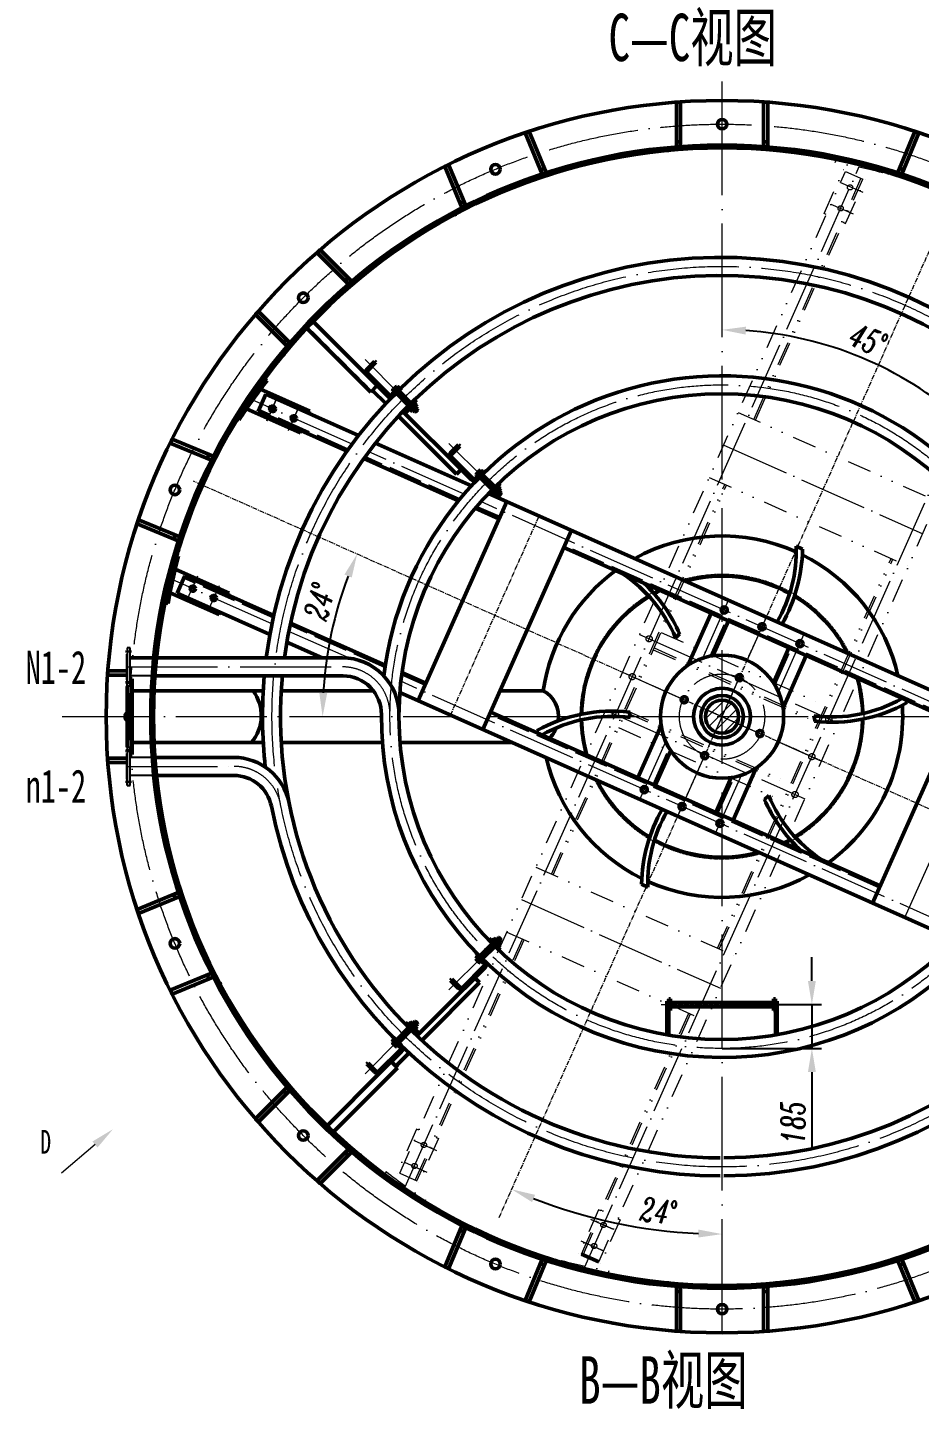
# Model space of a CAD drawing. Header units: millimetres. Extents: x 0 to 16820, y 0 to 23780.
# Drawn here: x 7593 to 11358, y 9961 to 15780 of the extents above; entities that cross this region are included whole.
import ezdxf

# ---------------------------------------------------------------- set-up
doc = ezdxf.new("R2010")
doc.units = ezdxf.units.MM
doc.header["$LTSCALE"] = 4
for name, pattern in [('ACAD_ISO02W100', [15, 12, -3]), ('ACAD_ISO04W100', [30, 24, -3, 0, -3]), ('CENTER', [2, 1.25, -0.25, 0.25, -0.25]), ('DIVIDE2', [15.875, 6.35, -3.175, 0, -3.175, 0, -3.175]), ('HIDDEN2', [4.7625, 3.175, -1.5875])]:
    doc.linetypes.add(name, pattern=pattern)
for name, color, linetype, lineweight in [('3', 4, 'CENTER', 30), ('中心线', 1, 'CENTER', 13), ('双点划线', 6, 'DIVIDE2', 15), ('尺寸线', 2, 'Continuous', 15), ('点划线', 1, 'ACAD_ISO04W100', 15), ('粗实线', 3, 'Continuous', 50), ('细实线', 5, 'Continuous', 15), ('虚线', 4, 'ACAD_ISO02W100', 30), ('虚线2', 8, 'HIDDEN2', 20)]:
    doc.layers.add(name, color=color, linetype=linetype, lineweight=lineweight)
doc.styles.add('DIM', font='italic.shx', dxfattribs={"width": 0.67})
doc.styles.add('汉字', font='SIMFANG.TTF', dxfattribs={"width": 0.67, "height": 100})
doc.dimstyles.new('机械', dxfattribs={"dimscale": 20, "dimtxt": 5, "dimasz": 5, "dimexe": 2, "dimexo": 0, "dimgap": 1.5, "dimtad": 1, "dimdec": 1, "dimdsep": 46, "dimtxsty": 'DIM', "dimcen": 2.5, "dimadec": 0, "dimazin": 0, "dimtfac": 1, "dimtdec": 1, "dimtmove": 0, "dimatfit": 3, "dimfxl": 0, "dimarcsym": 0})

# ---------------------------------------------------------------- blocks, each defined once
blk = doc.blocks.new('*D20')
at = {"layer": 'Defpoints', "color": 0, "ltscale": 4}
for p in [(8294.1, 13865.2), (8854.7, 13106.7), (7738.9, 12872), (9393.8, 12872), (12625.9, 11936.5)]:
    blk.add_point(p, dxfattribs=at)
at = {"layer": '尺寸线', "color": 0, "lineweight": -2, "ltscale": 4}
blk.add_arc((10524.8, 12872), 1686.5, 159.39779, 176.60221, dxfattribs=at)
at = {"layer": '尺寸线', "color": 0, "ltscale": 4}
for points in [[(8930.7, 13471.8), (8961.5, 13459.1), (8984.1, 13558)], [(8857.9, 12971.4), (8824.6, 12972.4), (8838.3, 12872)]]:
    blk.add_solid(points, dxfattribs=at)
at = {"layer": '尺寸线', "color": 0, "ltscale": 4, "insert": (8826.7, 13358.9), "char_height": 100, "attachment_point": 5, "rotation": 74, "style": 'DIM'}
blk.add_mtext('24°', dxfattribs=at)
blk = doc.blocks.new('*D21')
at = {"layer": 'Defpoints', "color": 0, "ltscale": 4}
for p in [(10524.8, 15646.7), (11523.2, 15114.6), (9923, 10773.2), (9584, 10759), (10524.8, 10398.7)]:
    blk.add_point(p, dxfattribs=at)
at = {"layer": '尺寸线', "color": 0, "lineweight": -2, "ltscale": 4}
blk.add_arc((10524.8, 12872), 2183.4, 248.62443, 267.37557, dxfattribs=at)
at = {"layer": '尺寸线', "color": 0, "ltscale": 4}
for points in [[(9722.6, 10823.4), (9735.4, 10854.2), (9636.7, 10877.4)], [(10425.2, 10707.6), (10424.4, 10674.2), (10524.8, 10688.6)]]:
    blk.add_solid(points, dxfattribs=at)
at = {"layer": '尺寸线', "color": 0, "ltscale": 4, "insert": (10258.1, 10785.6), "char_height": 100, "attachment_point": 5, "rotation": 352.71685, "style": 'DIM'}
blk.add_mtext('24°', dxfattribs=at)
blk = doc.blocks.new('*D23')
at = {"layer": 'Defpoints', "color": 0, "ltscale": 4}
for p in [(10524.7, 11657), (10525, 11472), (10903.9, 11472)]:
    blk.add_point(p, dxfattribs=at)
at = {"layer": '尺寸线', "color": 0, "lineweight": -2, "ltscale": 4}
for p, q in [((10903.9, 11757), (10903.9, 11857)), ((10524.7, 11657), (10943.9, 11657)), ((10903.9, 11657), (10903.9, 11472)), ((10525, 11472), (10943.9, 11472)), ((10903.9, 11372), (10903.9, 11049.3))]:
    blk.add_line(p, q, dxfattribs=at)
at = {"layer": '尺寸线', "color": 0, "ltscale": 4}
for points in [[(10887.2, 11757), (10920.6, 11757), (10903.9, 11657)], [(10887.2, 11372), (10920.6, 11372), (10903.9, 11472)]]:
    blk.add_solid(points, dxfattribs=at)
at = {"layer": '尺寸线', "color": 0, "ltscale": 4, "insert": (10823.9, 11160.6), "char_height": 100, "attachment_point": 5, "rotation": 90, "style": 'DIM'}
blk.add_mtext('185', dxfattribs=at)
blk = doc.blocks.new('*D77')
at = {"layer": 'Defpoints', "color": 0, "ltscale": 4}
for p in [(10524.8, 15646.7), (11291.7, 14298.7), (11791.4, 14236.9), (11548.2, 13993.7), (10524.8, 10272)]:
    blk.add_point(p, dxfattribs=at)
at = {"layer": '尺寸线', "color": 0, "lineweight": -2, "ltscale": 4}
blk.add_arc((10524.8, 12970.3), 1533.9, 48.7359, 86.2641, dxfattribs=at)
at = {"layer": '尺寸线', "color": 0, "ltscale": 4}
for points in [[(10624.2, 14484.3), (10625.3, 14517.6), (10524.8, 14504.2)], [(11547.8, 14135.5), (11525, 14111.1), (11609.4, 14054.9)]]:
    blk.add_solid(points, dxfattribs=at)
at = {"layer": '尺寸线', "color": 0, "ltscale": 4, "insert": (11142.4, 14461.3), "char_height": 100, "attachment_point": 5, "rotation": 337.5, "style": 'DIM'}
blk.add_mtext('45°', dxfattribs=at)

msp = doc.modelspace()

# ---------------------------------------------------------------- hatches: boundary and pattern name
at = {"layer": '细实线', "ltscale": 4}
h = msp.add_hatch(dxfattribs=at)
h.set_pattern_fill('ANSI31', color=256, scale=10, style=0)
h.set_pattern_definition([(45, (-1754.76, -2221.487), (-22.45064, 22.45064), [])])
h.paths.add_polyline_path([(10594.77, 12871.99, 1), (10454.77, 12871.99, 1)])

# ---------------------------------------------------------------- linework, layer by layer
at = {"color": 7}
for p, q in [((8012.78, 13161.99), (8012.78, 13135.99)), ((8026.78, 13161.99), (8012.78, 13161.99)), ((8012.78, 13161.99), (8012.78, 13001.99)), ((8026.78, 13161.99), (8012.78, 13161.99)), ((8026.78, 13001.99), (8026.78, 13161.99)), ((8026.78, 13001.99), (8026.78, 13161.99)), ((8012.78, 13135.99), (8010.78, 13135.99)), ((8010.78, 13135.99), (8010.78, 13027.99)), ((8012.78, 13135.99), (8010.78, 13135.99)), ((8010.78, 13135.99), (8010.78, 13027.99)), ((8012.78, 13027.99), (8010.78, 13027.99)), ((8012.78, 13027.99), (8010.78, 13027.99)), ((8012.78, 13001.99), (8012.78, 13027.99)), ((8012.78, 13001.99), (8012.78, 13027.99)), ((8012.78, 13001.99), (8026.78, 13001.99)), ((8012.78, 13001.99), (8026.78, 13001.99)), ((8012.78, 12715.99), (8010.78, 12715.99)), ((8010.78, 12715.99), (8010.78, 12607.99)), ((8012.78, 12715.99), (8010.78, 12715.99)), ((8012.78, 12741.99), (8012.78, 12715.99)), ((8026.78, 12741.99), (8012.78, 12741.99)), ((8012.78, 12741.99), (8012.78, 12581.99)), ((8026.78, 12741.99), (8012.78, 12741.99)), ((8026.78, 12581.99), (8026.78, 12741.99)), ((8026.78, 12581.99), (8026.78, 12741.99)), ((8012.78, 12607.99), (8010.78, 12607.99)), ((8012.78, 12607.99), (8010.78, 12607.99)), ((8012.78, 12581.99), (8012.78, 12607.99)), ((8012.78, 12581.99), (8012.78, 12607.99)), ((8012.78, 12581.99), (8026.78, 12581.99)), ((8012.78, 12581.99), (8026.78, 12581.99))]:
    msp.add_line(p, q, dxfattribs=at)
at = {"ltscale": 4}
for p, q in [((8026.78, 13119.99), (8123.56, 13119.99)), ((8116.92, 13043.99), (8026.78, 13043.99)), ((8116.92, 13043.99), (8026.78, 13043.99)), ((8116.92, 12699.99), (8026.78, 12699.99)), ((8116.92, 12699.99), (8028.29, 12699.99)), ((8463.19, 12699.99), (8128.95, 12699.99)), ((8123.56, 12623.99), (8026.78, 12623.99)), ((8123.56, 12623.99), (8028.29, 12623.99)), ((8463.19, 12623.99), (8135.62, 12623.99))]:
    msp.add_line(p, q, dxfattribs=at)
at = {"layer": '3', "color": 3}
for p, q in [((8031.78, 13146.99), (8005.78, 13146.99)), ((8031.78, 13016.99), (8005.78, 13016.99)), ((8031.78, 12726.99), (8005.78, 12726.99)), ((8031.78, 12596.99), (8005.78, 12596.99))]:
    msp.add_line(p, q, dxfattribs=at)
at = {"layer": '中心线', "ltscale": 4}
for p, q in [((9583.99, 10758.96), (11523.23, 15114.57)), ((12625.93, 11936.49), (8294.06, 13865.16)), ((9378.45, 12878.83), (9752.65, 13719.29))]:
    msp.add_line(p, q, dxfattribs=at)
at = {"layer": '中心线'}
for p, q in [((9140.51, 14256.25), (9234.44, 14162.31)), ((9494.06, 13902.7), (9588, 13808.76)), ((9494.06, 11841.27), (9588, 11935.21)), ((10267.46, 11656.99), (10781.94, 11656.99)), ((9140.51, 11487.72), (9234.44, 11581.66))]:
    msp.add_line(p, q, dxfattribs=at)
for start, end in [(26.055495, 105.944505), (116.70352, 195.29648), (296.70352, 15.29648), (206.055495, 285.944505)]:
    msp.add_arc((10524.77, 12871.99), 600, start, end, dxfattribs=at)
at = {"layer": '双点划线', "ltscale": 4}
for p, q in [((10955.36, 14994.63), (11047.66, 15201.94)), ((11002.11, 15210.29), (11006.31, 15219.71)), ((9163.76, 10946.05), (11045.32, 15172.12)), ((10658.4, 14126.05), (11111.1, 15142.83)), ((10665.71, 14122.8), (11118.41, 15139.58)), ((11045.32, 15172.12), (11118.41, 15139.58)), ((11046.2, 14952.81), (11147.53, 15180.41)), ((11201.7, 15166.84), (11205.82, 15176.1)), ((10964.49, 14990.57), (10955.36, 14994.63)), ((11037.06, 14956.88), (11046.2, 14952.81)), ((10004.22, 10571.86), (11885.78, 14797.92)), ((10592.62, 14155.34), (11433.09, 13781.14)), ((9804.25, 12207.61), (10536.38, 13851.99)), ((9811.56, 12204.35), (10543.69, 13848.74)), ((10470.6, 13881.28), (11311.07, 13507.08)), ((10505.86, 11895.23), (11237.98, 13539.62)), ((10513.16, 11891.98), (11245.29, 13536.36)), ((10267.11, 13227.53), (10961.4, 12918.41)), ((10234.57, 13154.44), (10928.86, 12845.32)), ((10237.82, 13161.75), (10932.12, 12852.63)), ((10117.43, 12891.34), (10811.72, 12582.22)), ((10120.68, 12898.65), (10814.98, 12589.53)), ((10088.14, 12825.57), (10782.44, 12516.45)), ((9738.48, 12236.89), (10578.94, 11862.7)), ((9229.53, 10916.77), (9682.23, 11933.54)), ((9236.84, 10913.51), (9689.54, 11930.29)), ((9616.46, 11962.83), (10456.92, 11588.63)), ((9931.14, 10604.4), (10383.84, 11621.17)), ((9938.45, 10601.14), (10391.14, 11617.92)), ((9235.45, 11131.67), (9143.15, 10924.36)), ((9244.59, 11127.6), (9235.45, 11131.67)), ((9327.32, 11092.15), (9225.99, 10864.55)), ((9318.19, 11096.22), (9327.32, 11092.15)), ((9106.48, 10952.62), (9102.28, 10943.2)), ((9163.76, 10946.05), (9236.84, 10913.51)), ((9272.31, 10833.37), (9268.19, 10824.12)), ((10003.35, 10791.16), (9902.01, 10563.56)), ((10012.48, 10787.1), (10003.35, 10791.16)), ((10094.19, 10749.34), (10001.89, 10542.03)), ((10085.05, 10753.41), (10094.19, 10749.34)), ((10004.22, 10571.86), (9931.14, 10604.4)), ((9847.85, 10577.13), (9843.73, 10567.87)), ((10047.43, 10533.68), (10043.24, 10524.26))]:
    msp.add_line(p, q, dxfattribs=at)
for centre, radius in [((11064.9, 15105.45), 11), ((11025.42, 15016.78), 11), ((10216.83, 13200.65), 13), ((10145.65, 13040.78), 13), ((10595.95, 13031.86), 13), ((10074.47, 12880.91), 13), ((10975.07, 12863.06), 13), ((10453.59, 12712.12), 13), ((10903.89, 12703.19), 13), ((10832.71, 12543.32), 13), ((9265.88, 11064.78), 11), ((9226.4, 10976.11), 11), ((10024.12, 10727.19), 11), ((9984.64, 10638.52), 11)]:
    msp.add_circle(centre, radius, dxfattribs=at)
for centre, radius, start, end in [((10594.01, 12855.39), 2390, 75.270045, 80.168234), ((10594.01, 12855.39), 2400, 75.231082, 80.107975), ((10583.43, 12831.64), 2400, 231.892025, 236.768918), ((10583.43, 12831.64), 2390, 231.831766, 236.729955), ((10455.54, 12888.58), 2400, 255.231082, 260.107975), ((10455.54, 12888.58), 2390, 255.270045, 260.168234)]:
    msp.add_arc(centre, radius, start, end, dxfattribs=at)
at = {"layer": '尺寸线', "ltscale": 4}
msp.add_line((7877.65, 11066.52), (7736.6, 10946.03), dxfattribs=at)
msp.add_solid([(7866.82, 11079.19), (7953.68, 11131.47), (7888.47, 11053.85)], dxfattribs=at)
at = {"layer": '点划线', "ltscale": 5}
msp.add_line((10524.77, 10271.99), (10524.77, 15646.75), dxfattribs=at)
at = {"layer": '点划线', "ltscale": 3}
for p, q in [((9187.13, 10887.91), (11104.17, 15193.65)), ((11024.99, 15126.44), (11119.03, 15084.57)), ((10984.31, 15035.08), (11078.36, 14993.21)), ((9945.37, 10550.32), (11862.41, 14856.06)), ((8962.68, 14021.75), (8521.88, 14218.01)), ((8644.19, 14212.81), (8602.31, 14118.77)), ((8602.95, 14120.19), (8644.19, 14212.81)), ((8735.54, 14172.14), (8693.67, 14078.09)), ((8694.3, 14079.52), (8735.54, 14172.14)), ((9435.78, 13811.11), (9033.84, 13990.07)), ((10531.61, 14018.31), (11372.08, 13644.11)), ((11876.75, 12724.32), (9507.06, 13779.38)), ((8624.77, 13263.65), (8184.29, 13459.76)), ((8269.99, 13372.35), (8311.86, 13466.39)), ((8361.34, 13331.67), (8403.21, 13425.72)), ((10443.11, 13118.83), (10552, 13363.4)), ((10337.67, 12451.75), (10711.87, 13292.22)), ((8951.28, 13118.28), (8695.91, 13231.97)), ((10175.72, 13218.95), (11016.18, 12844.76)), ((10762.85, 12976.47), (10871.74, 13221.04)), ((9098.19, 13052.87), (9079.36, 13061.25)), ((10104.54, 13059.08), (10945, 12684.89)), ((11539.63, 11965.87), (9168.99, 13021.34)), ((10033.36, 12899.21), (10873.82, 12525.02)), ((11296.9, 12024.68), (11671.09, 12865.14)), ((10177.8, 12522.93), (10286.69, 12767.5)), ((10497.54, 12380.58), (10606.43, 12625.14)), ((9677.47, 12099.86), (10517.93, 11725.66)), ((9224.77, 11083.09), (9318.81, 11041.21)), ((9184.1, 10991.73), (9278.14, 10949.86)), ((10065.23, 10708.89), (9971.19, 10750.76)), ((9972.62, 10750.12), (10065.23, 10708.89)), ((10024.56, 10617.53), (9930.51, 10659.4)), ((9931.94, 10658.77), (10024.56, 10617.53))]:
    msp.add_line(p, q, dxfattribs=at)
at = {"layer": '点划线', "ltscale": 4}
for p, q in [((9162.2, 14234.55), (9017.86, 14378.89)), ((9211.94, 14184.81), (9236.19, 14160.56)), ((9515.76, 13881), (9371.42, 14025.34)), ((9565.5, 13831.26), (9589.75, 13807.01)), ((8031.78, 13146.99), (8005.78, 13146.99)), ((8010.78, 13081.99), (8424.8, 13081.99)), ((8010.78, 13081.99), (8922.81, 13081.99)), ((8031.78, 13016.99), (8005.78, 13016.99)), ((8039.77, 13011.99), (8007.77, 13011.99)), ((7738.86, 12871.99), (9393.82, 12871.99)), ((7738.86, 12871.99), (9393.82, 12871.99)), ((9539.6, 12871.99), (9887.68, 12871.99)), ((9539.6, 12871.99), (9887.68, 12871.99)), ((10024, 12871.99), (11025.54, 12871.99)), ((10024, 12871.99), (11025.54, 12871.99)), ((11161.87, 12871.99), (13304.95, 12871.99)), ((11161.87, 12871.99), (13304.95, 12871.99)), ((8031.78, 12726.99), (8005.78, 12726.99)), ((8039.77, 12731.99), (8007.77, 12731.99)), ((8010.78, 12661.99), (8465.18, 12661.99)), ((8031.78, 12596.99), (8005.78, 12596.99)), ((9565.5, 11912.71), (9589.75, 11936.96)), ((9515.76, 11862.97), (9371.42, 11718.63)), ((9211.94, 11559.16), (9236.19, 11583.41)), ((9162.2, 11509.42), (9017.86, 11365.08))]:
    msp.add_line(p, q, dxfattribs=at)
at = {"layer": '点划线', "ltscale": 6}
for p, q in [((8039.77, 13011.99), (8007.77, 13011.99)), ((8034.77, 12871.99), (8012.77, 12871.99)), ((8034.77, 12871.99), (8012.77, 12871.99)), ((8039.77, 12731.99), (8007.77, 12731.99))]:
    msp.add_line(p, q, dxfattribs=at)
at = {"layer": '点划线', "ltscale": 4}
for centre, radius in [((10524.77, 12871.99), 2500), ((10524.77, 12871.99), 1900), ((10524.77, 12871.99), 1900), ((10522.78, 12871.99), 1400), ((10522.78, 12871.99), 1400)]:
    msp.add_circle(centre, radius, dxfattribs=at)
at = {"layer": '点划线', "ltscale": 3}
msp.add_circle((10524.77, 12871.99), 180, dxfattribs=at)
at = {"layer": '点划线', "ltscale": 4}
for centre, start in [((8922.81, 12881.99), 359.641899), ((8465.18, 12461.99), 11.258633)]:
    msp.add_arc(centre, 200, start, 90, dxfattribs=at)
at = {"layer": '粗实线', "ltscale": 4}
for p, q in [((10331.77, 15464.81), (10349.77, 15464.81)), ((10331.77, 15277.63), (10331.77, 15464.81)), ((10349.77, 15277.63), (10349.77, 15466.09)), ((10699.77, 15277.63), (10699.77, 15466.09)), ((10717.77, 15464.81), (10699.77, 15464.81)), ((10717.77, 15277.63), (10717.77, 15464.81)), ((9765.85, 15161.48), (9693.73, 15335.59)), ((9710.85, 15341.3), (9694.22, 15334.41)), ((9782.48, 15168.37), (9710.85, 15341.3)), ((11267.06, 15168.37), (11338.69, 15341.3)), ((11283.69, 15161.48), (11355.81, 15335.59)), ((11338.69, 15341.3), (11355.32, 15334.41)), ((10349.77, 15297.63), (10331.77, 15297.63)), ((10349.77, 15277.63), (10331.77, 15277.63)), ((10699.77, 15297.63), (10717.77, 15297.63)), ((10699.77, 15277.63), (10717.77, 15277.63)), ((9354.23, 15193.59), (9370.86, 15200.48)), ((9425.86, 15020.65), (9354.23, 15193.59)), ((9442.49, 15027.54), (9370.37, 15201.66)), ((9758.2, 15179.96), (9774.83, 15186.85)), ((11291.35, 15179.96), (11274.72, 15186.85)), ((9765.85, 15161.48), (9782.48, 15168.37)), ((11283.69, 15161.48), (11267.06, 15168.37)), ((9434.84, 15046.02), (9418.21, 15039.13)), ((9442.49, 15027.54), (9425.86, 15020.65)), ((8827.84, 14841.86), (8815.11, 14829.13)), ((8960.2, 14709.5), (8827.84, 14841.86)), ((8947.47, 14696.78), (8814.21, 14830.04)), ((8933.33, 14710.92), (8946.05, 14723.65)), ((8947.47, 14696.78), (8960.2, 14709.5)), ((8554.89, 14568.92), (8567.62, 14581.65)), ((8687.25, 14436.56), (8554.89, 14568.92)), ((8699.98, 14449.29), (8566.72, 14582.55)), ((9042.43, 14241.9), (8772.43, 14511.9)), ((9024.65, 14313.42), (8798.62, 14539.44)), ((8685.84, 14463.43), (8673.11, 14450.7)), ((8699.98, 14449.29), (8687.25, 14436.56)), ((9057.88, 14372.11), (9024.65, 14338.88)), ((9063.54, 14366.46), (9057.88, 14372.11)), ((9024.65, 14313.42), (9112.33, 14225.74)), ((9030.3, 14333.22), (9063.54, 14366.46)), ((9117.98, 14231.4), (9030.3, 14319.08)), ((8605.07, 14290.43), (8595.65, 14294.62)), ((9042.43, 14241.9), (9069.3, 14268.77)), ((9165.36, 14264.63), (9132.13, 14231.4)), ((9137.78, 14225.74), (9171.02, 14258.97)), ((9171.02, 14258.97), (9165.36, 14264.63)), ((8784.12, 14161.45), (8576.82, 14253.75)), ((9049.5, 14248.97), (9106.09, 14192.38)), ((9112.33, 14225.74), (9125.34, 14212.73)), ((9179.09, 14158.98), (9226.18, 14206.07)), ((9234.51, 14197.74), (9187.42, 14150.65)), ((9226.02, 14206.23), (9234.51, 14197.74)), ((8744.6, 14069.58), (8517, 14170.92)), ((8780.06, 14152.32), (8784.12, 14161.45)), ((9187.42, 14150.65), (9179.09, 14158.98)), ((9179.09, 14158.98), (9422.04, 13916.03)), ((9207.29, 14170.52), (9216.76, 14179.99)), ((9208.71, 14169.11), (9207.29, 14170.52)), ((9208.71, 14169.11), (9218.18, 14178.58)), ((9215.35, 14178.58), (9218.18, 14178.58)), ((9226.23, 14189.46), (9216.76, 14179.99)), ((9216.76, 14179.99), (9219.59, 14179.99)), ((9227.65, 14188.05), (9218.18, 14178.58)), ((9227.65, 14188.05), (9226.23, 14189.46)), ((8485.83, 14124.59), (8476.57, 14128.71)), ((9403.06, 13895.41), (9159.86, 14138.61)), ((8369.22, 13954.26), (8195.1, 14026.39)), ((8203.17, 14042.53), (8196.28, 14025.9)), ((8376.11, 13970.89), (8203.17, 14042.53)), ((8350.74, 13961.92), (8357.63, 13978.55)), ((8369.22, 13954.26), (8376.11, 13970.89)), ((9411.43, 14018.56), (9378.2, 13985.32)), ((9383.86, 13979.67), (9417.09, 14012.9)), ((9471.54, 13877.84), (9383.86, 13965.52)), ((9417.09, 14012.9), (9411.43, 14018.56)), ((9378.2, 13959.87), (9465.88, 13872.19)), ((9403.06, 13895.41), (9422.85, 13915.21)), ((9518.91, 13911.08), (9485.68, 13877.84)), ((9524.57, 13905.42), (9518.91, 13911.08)), ((9491.34, 13872.19), (9524.57, 13905.42)), ((9544.02, 13816.8), (9579.74, 13852.51)), ((9579.58, 13852.67), (9588.06, 13844.19)), ((9552.35, 13808.47), (9544.02, 13816.8)), ((9588.06, 13844.19), (9552.35, 13808.47)), ((9560.85, 13816.97), (9570.32, 13826.44)), ((9562.26, 13815.56), (9560.85, 13816.97)), ((9562.26, 13815.56), (9571.73, 13825.03)), ((9568.9, 13825.03), (9571.73, 13825.03)), ((9579.79, 13835.91), (9570.32, 13826.44)), ((9570.32, 13826.44), (9573.15, 13826.44)), ((9581.2, 13834.49), (9571.73, 13825.03)), ((9581.2, 13834.49), (9579.79, 13835.91)), ((8055.45, 13685.91), (8062.34, 13702.54)), ((8228.39, 13614.28), (8055.45, 13685.91)), ((8235.28, 13630.91), (8061.16, 13703.03)), ((8216.8, 13638.56), (8209.91, 13621.93)), ((8235.28, 13630.91), (8228.39, 13614.28)), ((10837.93, 13591.53), (10864.35, 13578.34)), ((10837.93, 13591.53), (10864.35, 13578.34)), ((8229.58, 13549.06), (8220.33, 13553.18)), ((8443.62, 13393.56), (8216.02, 13494.89)), ((8401.79, 13302.72), (8194.48, 13395.02)), ((8186.14, 13349.48), (8176.72, 13353.67)), ((8405.86, 13311.85), (8401.79, 13302.72)), ((10327.97, 13204.83), (10345.57, 13221.83)), ((10327.97, 13204.83), (10345.57, 13221.83)), ((8026.78, 13119.99), (8123.56, 13119.99)), ((8922.81, 13119.99), (8135.62, 13119.99)), ((8010.78, 13046.99), (7930.67, 13046.99)), ((8010.78, 13064.99), (7931.94, 13064.99)), ((7931.94, 13064.99), (7931.94, 13046.99)), ((8924.8, 13043.99), (8128.95, 13043.99)), ((11305.73, 12940.24), (11306.28, 12931.08)), ((11305.73, 12940.24), (11306.28, 12931.08)), ((10138.12, 12867.97), (10132.2, 12891.72)), ((10138.12, 12867.97), (10132.2, 12891.72)), ((10911.43, 12876), (10917.34, 12852.26)), ((10911.43, 12876), (10917.34, 12852.26)), ((9743.82, 12803.73), (9743.26, 12812.9)), ((9743.82, 12803.73), (9743.26, 12812.9)), ((8010.78, 12696.99), (7930.67, 12696.99)), ((7931.94, 12678.99), (7931.94, 12696.99)), ((8463.19, 12699.99), (8128.95, 12699.99)), ((8010.78, 12678.99), (7931.94, 12678.99)), ((8463.19, 12623.99), (8135.62, 12623.99)), ((10721.58, 12539.14), (10703.97, 12522.15)), ((10721.58, 12539.14), (10703.97, 12522.15)), ((10185.19, 12165.63), (10211.61, 12152.44)), ((8228.39, 12129.69), (8055.45, 12058.06)), ((8235.28, 12113.06), (8061.16, 12040.94)), ((8216.8, 12105.41), (8209.91, 12122.04)), ((8235.28, 12113.06), (8228.39, 12129.69)), ((8055.45, 12058.06), (8062.34, 12041.43)), ((9544.09, 11926.79), (9552.57, 11935.28)), ((9552.57, 11935.28), (9588.29, 11899.56)), ((9562.26, 11928.42), (9560.85, 11927)), ((9562.26, 11928.42), (9571.73, 11918.95)), ((9491.34, 11871.78), (9485.68, 11866.13)), ((9524.57, 11838.55), (9491.34, 11871.78)), ((9579.96, 11891.23), (9544.24, 11926.95)), ((9560.85, 11927), (9570.32, 11917.53)), ((9570.32, 11917.53), (9570.32, 11920.36)), ((9579.79, 11908.06), (9570.32, 11917.53)), ((9581.2, 11909.48), (9571.73, 11918.95)), ((9571.73, 11916.12), (9571.73, 11918.95)), ((9581.2, 11909.48), (9579.79, 11908.06)), ((9588.29, 11899.56), (9579.96, 11891.23)), ((9518.91, 11818.75), (9431.23, 11731.07)), ((9436.89, 11725.41), (9524.57, 11813.1)), ((9485.68, 11866.13), (9518.91, 11832.89)), ((8369.22, 11789.71), (8195.1, 11717.59)), ((8376.11, 11773.08), (8203.17, 11701.45)), ((8350.74, 11782.05), (8357.63, 11765.42)), ((8369.22, 11789.71), (8376.11, 11773.08)), ((9237.78, 11526.3), (9480.73, 11769.25)), ((9383.86, 11764.3), (9378.2, 11758.65)), ((9378.2, 11758.65), (9411.43, 11725.41)), ((9417.09, 11731.07), (9383.86, 11764.3)), ((9501.34, 11750.27), (9481.54, 11770.07)), ((8203.17, 11701.45), (8196.28, 11718.07)), ((9501.34, 11750.27), (9258.15, 11507.07)), ((10291.63, 11671.99), (10291.63, 11529.74)), ((10299.63, 11671.99), (10299.63, 11528.39)), ((10749.63, 11671.99), (10749.63, 11529.01)), ((10757.63, 11671.99), (10757.63, 11530.39)), ((9190.53, 11573.24), (9199.02, 11581.72)), ((9199.02, 11581.72), (9246.11, 11534.63)), ((9237.78, 11526.3), (9190.69, 11573.4)), ((9208.71, 11574.86), (9207.29, 11573.45)), ((9207.29, 11573.45), (9216.76, 11563.98)), ((9208.71, 11574.86), (9218.18, 11565.39)), ((9216.76, 11563.98), (9216.76, 11566.81)), ((9226.23, 11554.51), (9216.76, 11563.98)), ((9218.18, 11562.56), (9218.18, 11565.39)), ((9227.65, 11555.92), (9218.18, 11565.39)), ((9227.65, 11555.92), (9226.23, 11554.51)), ((9246.11, 11534.63), (9237.78, 11526.3)), ((9165.36, 11465.2), (9077.68, 11377.52)), ((9137.78, 11518.23), (9132.13, 11512.57)), ((9132.13, 11512.57), (9165.36, 11479.34)), ((9171.02, 11485), (9137.78, 11518.23)), ((9171.02, 11459.54), (9184.03, 11472.55)), ((9030.3, 11410.75), (9024.65, 11405.09)), ((9024.65, 11405.09), (9057.88, 11371.86)), ((9063.54, 11377.52), (9030.3, 11410.75)), ((9083.34, 11371.86), (9171.02, 11459.54)), ((9154.86, 11389.64), (9127.99, 11416.51)), ((9147.79, 11396.72), (9204.37, 11453.3)), ((9083.34, 11371.86), (8857.31, 11145.84)), ((9154.86, 11389.64), (8884.86, 11119.65)), ((8687.25, 11307.41), (8554.89, 11175.05)), ((8699.98, 11294.68), (8566.72, 11161.42)), ((8685.84, 11280.54), (8673.11, 11293.27)), ((8699.98, 11294.68), (8687.25, 11307.41)), ((8554.89, 11175.05), (8567.62, 11162.32)), ((8947.47, 11047.2), (8814.21, 10913.93)), ((8960.2, 11034.47), (8827.84, 10902.11)), ((8933.33, 11033.05), (8946.05, 11020.33)), ((8947.47, 11047.2), (8960.2, 11034.47)), ((8827.84, 10902.11), (8815.11, 10914.84)), ((9425.86, 10723.32), (9354.23, 10550.38)), ((9442.49, 10716.43), (9370.37, 10542.32)), ((9442.49, 10716.43), (9425.86, 10723.32)), ((9434.84, 10697.95), (9418.21, 10704.84)), ((9354.23, 10550.38), (9370.86, 10543.5)), ((9765.85, 10582.49), (9693.73, 10408.38)), ((9782.48, 10575.6), (9710.85, 10402.67)), ((9758.2, 10564.01), (9774.83, 10557.13)), ((9765.85, 10582.49), (9782.48, 10575.6)), ((11283.69, 10582.49), (11267.06, 10575.6)), ((11267.06, 10575.6), (11338.69, 10402.67)), ((11291.35, 10564.01), (11274.72, 10557.13)), ((11283.69, 10582.49), (11355.81, 10408.38)), ((10349.77, 10466.34), (10331.77, 10466.34)), ((10331.77, 10466.34), (10331.77, 10279.16)), ((10349.77, 10446.34), (10331.77, 10446.34)), ((10349.77, 10466.34), (10349.77, 10277.88)), ((10699.77, 10466.34), (10699.77, 10277.88)), ((10699.77, 10466.34), (10717.77, 10466.34)), ((10699.77, 10446.34), (10717.77, 10446.34)), ((10717.77, 10466.34), (10717.77, 10279.16)), ((9710.85, 10402.67), (9694.22, 10409.56)), ((11338.69, 10402.67), (11355.32, 10409.56)), ((10331.77, 10279.16), (10349.77, 10279.16)), ((10717.77, 10279.16), (10699.77, 10279.16))]:
    msp.add_line(p, q, dxfattribs=at)
at = {"layer": '粗实线'}
for p, q in [((10291.92, 15260.65), (10299.92, 15260.65)), ((11223.74, 15167.93), (11231.13, 15164.87)), ((9395.54, 14989.71), (9402.93, 14992.77)), ((8671.08, 14396.37), (8676.74, 14402.03)), ((9133.16, 14248.9), (9147.85, 14263.6)), ((9146.2, 14260.36), (9153.64, 14252.91)), ((9136.4, 14250.56), (9143.84, 14243.12)), ((9202.78, 14182.67), (9148.74, 14236.7)), ((9160.06, 14248.01), (9214.09, 14193.98)), ((9210.83, 14171.23), (9225.53, 14185.93)), ((9222.42, 14185.65), (9211.11, 14174.34)), ((9222.74, 14164.22), (9213.96, 14173)), ((9235.66, 14175.79), (9220.97, 14161.09)), ((9227.79, 14157.65), (9222.66, 14162.79)), ((9232.54, 14174.02), (9223.76, 14182.8)), ((9227.79, 14157.65), (9239.11, 14168.96)), ((9227.79, 14157.65), (9230.06, 14157.65)), ((9239.11, 14166.7), (9230.06, 14157.65)), ((9233.97, 14174.1), (9239.11, 14168.96)), ((9239.11, 14168.96), (9239.11, 14166.7)), ((9486.71, 13895.35), (9501.41, 13910.04)), ((9499.75, 13906.8), (9507.2, 13899.36)), ((9489.95, 13897.01), (9497.4, 13889.56)), ((9556.33, 13829.11), (9502.3, 13883.15)), ((9513.61, 13894.46), (9567.65, 13840.42)), ((9564.38, 13817.68), (9579.08, 13832.37)), ((9575.97, 13832.1), (9564.66, 13820.78)), ((9576.29, 13810.67), (9567.51, 13819.45)), ((9589.22, 13822.24), (9574.52, 13807.54)), ((9581.35, 13804.09), (9576.21, 13809.23)), ((9586.09, 13820.47), (9577.31, 13829.25)), ((9581.35, 13804.09), (9592.66, 13815.41)), ((9581.35, 13804.09), (9583.61, 13804.09)), ((9592.66, 13813.15), (9583.61, 13804.09)), ((9587.53, 13820.55), (9592.66, 13815.41)), ((9592.66, 13815.41), (9592.66, 13813.15)), ((8228.83, 13570.96), (8231.89, 13578.35)), ((8034.77, 12711.99), (8034.77, 13031.99)), ((8034.77, 12981.49), (8115.26, 12981.49)), ((8127.27, 12981.49), (8587.87, 12981.49)), ((8664, 12981.49), (9052.65, 12981.49)), ((9588.35, 12981.49), (9770.18, 12981.49)), ((8034.77, 12762.49), (8115.26, 12762.49)), ((8127.27, 12762.49), (8587.87, 12762.49)), ((8664, 12762.49), (9090.95, 12762.49)), ((9165.19, 12762.49), (9639.76, 12762.49)), ((8136.11, 12639.13), (8136.11, 12647.13)), ((9576.29, 11933.3), (9567.51, 11924.52)), ((9574.52, 11936.43), (9589.22, 11921.73)), ((9576.21, 11934.74), (9581.35, 11939.88)), ((9592.66, 11928.56), (9581.35, 11939.88)), ((9581.35, 11939.88), (9583.61, 11939.88)), ((9583.61, 11939.88), (9592.66, 11930.83)), ((9592.66, 11928.56), (9587.53, 11923.43)), ((9592.66, 11928.56), (9592.66, 11930.83)), ((9502.3, 11860.82), (9556.33, 11914.86)), ((9567.65, 11903.55), (9513.61, 11849.51)), ((9579.08, 11911.6), (9564.38, 11926.29)), ((9564.66, 11923.19), (9575.97, 11911.88)), ((9586.09, 11923.51), (9577.31, 11914.73)), ((9501.41, 11833.93), (9486.71, 11848.62)), ((9489.95, 11846.97), (9497.4, 11854.41)), ((9499.75, 11837.17), (9507.2, 11844.61)), ((8407.04, 11742.75), (8403.98, 11750.14)), ((10299.63, 11671.99), (10291.63, 11671.99)), ((10299.63, 11681.99), (10307.63, 11681.99)), ((10299.63, 11631.99), (10299.63, 11681.99)), ((10307.63, 11681.99), (10307.63, 11631.99)), ((10307.63, 11665.99), (10741.63, 11665.99)), ((10307.63, 11647.99), (10741.63, 11647.99)), ((10749.63, 11681.99), (10741.63, 11681.99)), ((10741.63, 11681.99), (10741.63, 11631.99)), ((10749.63, 11631.99), (10749.63, 11681.99)), ((10749.63, 11671.99), (10757.63, 11671.99)), ((9222.74, 11579.75), (9213.96, 11570.97)), ((9220.97, 11582.88), (9235.66, 11568.18)), ((9222.66, 11581.19), (9227.79, 11586.32)), ((9227.79, 11586.32), (9230.06, 11586.32)), ((9239.11, 11575.01), (9227.79, 11586.32)), ((9230.06, 11586.32), (9239.11, 11577.27)), ((10307.63, 11631.99), (10299.63, 11631.99)), ((10741.63, 11631.99), (10749.63, 11631.99)), ((9148.74, 11507.27), (9202.78, 11561.31)), ((9214.09, 11549.99), (9160.06, 11495.96)), ((9225.53, 11558.04), (9210.83, 11572.74)), ((9211.11, 11569.63), (9222.42, 11558.32)), ((9232.54, 11569.95), (9223.76, 11561.17)), ((9239.11, 11575.01), (9233.97, 11569.87)), ((9239.11, 11575.01), (9239.11, 11577.27)), ((9147.85, 11480.37), (9133.16, 11495.07)), ((9136.4, 11493.41), (9143.84, 11500.86)), ((9146.2, 11483.61), (9153.64, 11491.06)), ((9000.39, 11018.29), (8994.73, 11023.95)), ((9825.8, 10576.04), (9818.41, 10579.1)), ((10291.63, 10483.32), (10299.63, 10483.32)), ((10757.63, 10483.32), (10749.63, 10483.32))]:
    msp.add_line(p, q, dxfattribs=at)
at = {"layer": '粗实线', "ltscale": 3}
for p, q in [((8565.97, 14160.06), (8598.51, 14233.15)), ((8598.51, 14233.15), (8565.97, 14160.06)), ((8990.53, 14058.61), (8598.51, 14233.15)), ((8941.73, 13992.76), (8565.97, 14160.06)), ((8748.67, 14078.72), (8744.6, 14069.58)), ((9467.22, 13846.37), (9062.1, 14026.74)), ((9412.35, 13783.23), (9012.6, 13961.21)), ((11881.08, 12771.65), (9539.33, 13814.26)), ((9241.42, 12939.84), (9615.62, 13780.3)), ((9583.08, 13707.22), (9483.04, 13751.76)), ((9515.48, 12817.82), (9889.68, 13658.28)), ((11501.52, 12853.07), (9857.14, 13585.2)), ((8224.31, 13392.68), (8256.85, 13465.77)), ((8632.31, 13298.6), (8256.85, 13465.77)), ((8612.75, 13219.74), (8224.31, 13392.68)), ((8439.55, 13384.42), (8443.62, 13393.56)), ((9103.23, 13088.93), (8703.17, 13267.05)), ((10380.15, 13088.05), (10478.35, 13308.62)), ((10485.99, 13129.08), (10551.44, 13276.08)), ((8836.8, 13119.99), (8687.52, 13186.45)), ((10741.78, 13015.19), (10807.23, 13162.19)), ((10782.11, 12909.09), (10880.31, 13129.65)), ((9273.96, 13012.92), (9173.49, 13057.65)), ((11507.41, 11930.95), (9164.61, 12974.04)), ((11159.86, 12085.69), (11534.06, 12926.15)), ((11192.4, 12158.78), (9548.02, 12890.9)), ((10169.23, 12614.32), (10267.43, 12834.88)), ((10242.32, 12581.78), (10307.76, 12728.78)), ((10571.19, 12435.36), (10669.39, 12655.92)), ((10498.11, 12467.9), (10563.56, 12614.89)), ((9931.14, 10604.4), (10004.22, 10571.86))]:
    msp.add_line(p, q, dxfattribs=at)
at = {"layer": '粗实线', "ltscale": 5}
for p, q in [((8012.77, 12998.99), (8012.77, 12744.99)), ((8012.77, 12998.99), (8012.77, 12744.99)), ((8014.77, 12998.99), (8012.77, 12998.99)), ((8014.77, 12998.99), (8012.77, 12998.99)), ((8014.77, 13001.99), (8014.77, 12741.99)), ((8014.77, 13001.99), (8014.77, 12998.99)), ((8034.77, 13031.99), (8026.78, 13031.99)), ((8034.77, 13031.99), (8026.78, 13031.99)), ((8034.77, 12982.74), (8034.77, 13031.99)), ((8014.77, 12744.99), (8012.77, 12744.99)), ((8014.77, 12744.99), (8012.77, 12744.99)), ((8014.77, 12741.99), (8014.77, 12744.99)), ((8014.77, 12741.99), (8014.77, 12744.99)), ((8034.77, 12711.99), (8034.77, 12761.24)), ((8034.77, 12711.99), (8034.77, 12761.24)), ((8026.78, 12711.99), (8034.77, 12711.99)), ((8026.78, 12711.99), (8034.77, 12711.99))]:
    msp.add_line(p, q, dxfattribs=at)
at = {"layer": '粗实线'}
for points in [[(9151.1, 14265.26), (9158.54, 14257.81), (9138.95, 14238.22), (9131.5, 14245.66)], [(9217.84, 14159.32), (9209.06, 14168.1)], [(9228.65, 14187.7), (9237.43, 14178.92)], [(9504.65, 13911.7), (9512.09, 13904.26), (9492.5, 13884.66), (9485.06, 13892.11)], [(9571.39, 13805.77), (9562.61, 13814.55)], [(9582.21, 13834.14), (9590.99, 13825.36)], [(9562.61, 11929.42), (9571.39, 11938.2)], [(9590.99, 11918.61), (9582.21, 11909.83)], [(9485.06, 11851.86), (9492.5, 11859.31), (9512.09, 11839.71), (9504.65, 11832.27)], [(9209.06, 11575.87), (9217.84, 11584.65)], [(9237.43, 11565.05), (9228.65, 11556.27)], [(9131.5, 11498.31), (9138.95, 11505.75), (9158.54, 11486.16), (9151.1, 11478.71)]]:
    msp.add_lwpolyline(points, dxfattribs=at)
at = {"layer": '粗实线', "ltscale": 4}
for centre, radius in [((10524.77, 12871.99), 2600), ((10524.77, 15371.99), 20), ((10524.77, 12871.99), 2412), ((10524.77, 12871.99), 2400), ((9568.06, 15181.68), 20), ((8757, 14639.75), 20), ((10522.78, 12871.99), 1362), ((8215.07, 13828.69), 20), ((10524.77, 12871.99), 260), ((10524.77, 12871.99), 260), ((10597.98, 13036.42), 13), ((10524.77, 12871.99), 120), ((10524.77, 12871.99), 120), ((10524.77, 12871.99), 90), ((10524.77, 12871.99), 90), ((10524.77, 12871.99), 70), ((10524.77, 12871.99), 70), ((10451.56, 12707.55), 13), ((8215.07, 11915.28), 20), ((8757, 11104.22), 20), ((9568.06, 10562.29), 20), ((10524.77, 10371.99), 20)]:
    msp.add_circle(centre, radius, dxfattribs=at)
at = {"layer": '粗实线', "ltscale": 3}
for centre, radius in [((8625.88, 14171.7), 11), ((8628.57, 14170.51), 11), ((8717.24, 14131.03), 11), ((8717.24, 14131.03), 11), ((8290.97, 13412.26), 11), ((8379.65, 13372.78), 11), ((10533.7, 13322.29), 13), ((10693.57, 13251.11), 13), ((10853.44, 13179.93), 13), ((10364.9, 12943.16), 13), ((10684.64, 12800.81), 13), ((10196.11, 12564.04), 13), ((10355.98, 12492.86), 13), ((10515.85, 12421.69), 13)]:
    msp.add_circle(centre, radius, dxfattribs=at)
at = {"layer": '粗实线', "ltscale": 4}
for centre, radius, start, end in [((10522.78, 12871.99), 1938, 270.295512, 172.647873), ((10522.78, 12871.99), 1862, 270.307574, 172.346024), ((9037.37, 14326.15), 18, 135, 225), ((9037.37, 14326.15), 10, 135, 225), ((10484.09, 12813.47), 2400, 141.892025, 146.768918), ((10484.09, 12813.47), 2390, 141.831766, 146.729955), ((10524.77, 12871.99), 1438, 348.763576, 173.127767), ((9125.05, 14238.47), 18, 225, 315), ((9125.05, 14238.47), 10, 225, 315), ((9390.93, 13972.6), 18, 135, 225), ((9390.93, 13972.6), 10, 135, 225), ((9478.61, 13884.91), 18, 225, 315), ((9478.61, 13884.91), 10, 225, 315), ((10239.84, 13573.04), 598.37, 329.806885, 1.771086), ((10239.84, 13573.04), 598.37, 329.806885, 1.771086), ((10209.65, 13588.67), 654.79, 330.166633, 359.095892), ((10209.65, 13588.67), 654.79, 330.166633, 359.095892), ((10541.04, 12941.37), 2400, 165.231082, 170.107975), ((10541.04, 12941.37), 2390, 165.270045, 170.168234), ((9775.18, 12975.76), 598.37, 22.508948, 56.454762), ((9775.18, 12975.76), 598.37, 22.508948, 56.454762), ((10524.77, 12871.99), 593, 61.237188, 105.129944), ((10524.77, 12871.99), 593, 61.237188, 105.129944), ((9746.54, 12957.42), 654.79, 23.593844, 46.831652), ((9746.54, 12957.42), 654.79, 23.593844, 46.831652), ((10524.77, 12871.99), 593, 116.147796, 118.981074), ((10524.77, 12871.99), 593, 116.147796, 118.981074), ((10524.77, 12871.99), 593, 121.237188, 178.981074), ((10524.77, 12871.99), 593, 121.237188, 178.981074), ((10524.77, 12871.99), 593, 26.870056, 58.981074), ((10524.77, 12871.99), 593, 26.870056, 58.981074), ((8922.81, 12881.99), 238, 359.641899, 90), ((10522.78, 12871.99), 1938, 174.908226, 186.305179), ((10522.78, 12871.99), 1862, 174.699816, 269.815234), ((8924.8, 12881.99), 162, 359.641899, 90), ((10524.77, 12871.99), 593, 1.237188, 15.852204), ((10524.77, 12871.99), 593, 1.237188, 15.852204), ((9709.26, 12871.99), 125.3, 351.941684, 60.911993), ((10989.44, 13469.27), 598.37, 262.508948, 299.652823), ((10989.44, 13469.27), 598.37, 262.508948, 299.652823), ((10987.88, 13503.23), 654.79, 263.593844, 299.095892), ((10987.88, 13503.23), 654.79, 263.593844, 299.095892), ((8024.77, 12871.99), 20, 126.869898, 233.130102), ((10524.77, 12871.99), 1438, 179.641899, 348.763576), ((10061.67, 12240.74), 654.79, 83.593844, 119.095892), ((10061.67, 12240.74), 654.79, 83.593844, 119.095892), ((10060.11, 12274.7), 598.37, 82.508948, 119.652823), ((10060.11, 12274.7), 598.37, 82.508948, 119.652823), ((10524.77, 12871.99), 593, 181.237188, 195.852204), ((10524.77, 12871.99), 593, 181.237188, 195.852204), ((10524.77, 12871.99), 593, 301.237188, 358.981074), ((10524.77, 12871.99), 593, 301.237188, 358.981074), ((9709.26, 12871.99), 125.3, 313.327172, 338.05601), ((8463.19, 12461.99), 238, 11.258633, 90), ((8463.19, 12461.99), 162, 11.258633, 90), ((10524.77, 12871.99), 593, 206.870056, 238.981074), ((10524.77, 12871.99), 593, 206.870056, 238.981074), ((11303, 12786.55), 654.79, 203.593844, 226.831652), ((11303, 12786.55), 654.79, 203.593844, 226.831652), ((11274.37, 12768.22), 598.37, 202.508948, 236.454762), ((11274.37, 12768.22), 598.37, 202.508948, 236.454762), ((10522.78, 12871.99), 1938, 191.258633, 269.82248), ((10839.9, 12155.3), 654.79, 150.166633, 179.095892), ((10839.9, 12155.3), 654.79, 150.166633, 179.095892), ((10809.7, 12170.93), 598.37, 149.806885, 181.771086), ((10809.7, 12170.93), 598.37, 149.806885, 181.771086), ((10524.77, 12871.99), 593, 241.237188, 285.129944), ((10524.77, 12871.99), 593, 241.237188, 285.129944), ((10524.77, 12871.99), 593, 296.147796, 298.981074), ((10524.77, 12871.99), 593, 296.147796, 298.981074), ((9511.84, 11825.82), 10, 315, 45), ((9511.84, 11825.82), 18, 315, 45), ((9424.16, 11738.14), 18, 225, 315), ((9424.16, 11738.14), 10, 225, 315), ((9158.29, 11472.27), 10, 315, 45), ((9158.29, 11472.27), 18, 315, 45), ((9070.61, 11384.59), 18, 225, 315), ((9070.61, 11384.59), 10, 225, 315)]:
    msp.add_arc(centre, radius, start, end, dxfattribs=at)
at = {"layer": '粗实线'}
for centre, radius, start, end in [((9156.05, 14240.7), 21.99, 116.6338, 153.3662), ((9152.04, 14259.42), 5.92, 99.1655, 170.8345), ((9137.34, 14244.72), 5.92, 99.1654, 170.8346), ((9215.59, 14166.47), 6.73, 104.0201, 165.97992), ((9236.19, 14160.56), 25.48, 119.2218, 150.77825), ((9216.21, 14165.85), 6.73, 284.0201, 345.9799), ((9210.3, 14186.46), 25.48, 299.2217, 330.7782), ((9230.28, 14181.17), 6.73, 104.0201, 165.97991), ((9230.9, 14180.55), 6.73, 284.0201, 345.9799), ((9509.61, 13887.15), 21.99, 116.6338, 153.3662), ((9505.59, 13905.86), 5.92, 99.1655, 170.8345), ((9490.9, 13891.16), 5.92, 99.1654, 170.8346), ((9569.14, 13812.92), 6.73, 104.0201, 165.97992), ((9589.75, 13807.01), 25.48, 119.2218, 150.77825), ((9569.76, 13812.3), 6.73, 284.0201, 345.9799), ((9563.85, 13832.9), 25.48, 299.2217, 330.7782), ((9583.84, 13827.61), 6.73, 104.0201, 165.97991), ((9584.46, 13826.99), 6.73, 284.0201, 345.9799), ((10524.77, 12871.99), 762.5, 65.730144, 118.894921), ((10524.77, 12871.99), 762.5, 13.105079, 63.619593), ((10524.77, 12871.99), 762.5, 125.730144, 171.743404), ((8405.16, 12876.53), 174.72, 319.254643, 36.920389), ((10524.77, 12871.99), 762.5, 306.108399, 3.619593), ((10524.77, 12871.99), 762.5, 5.730144, 5.891601), ((10524.77, 12871.99), 762.5, 193.105079, 243.619593), ((10524.77, 12871.99), 762.5, 245.730144, 298.894921), ((9569.14, 11931.05), 6.73, 194.0201, 255.97991), ((9569.76, 11931.67), 6.73, 14.0201, 75.9799), ((9563.85, 11911.07), 25.48, 29.2217, 60.7782), ((9589.75, 11936.96), 25.48, 209.2218, 240.77825), ((9583.84, 11916.36), 6.73, 194.0201, 255.97992), ((9584.46, 11916.98), 6.73, 14.0201, 75.9799), ((9490.9, 11852.81), 5.92, 189.1655, 260.8345), ((9509.61, 11856.82), 21.99, 206.6338, 243.3662), ((9505.59, 11838.11), 5.92, 189.1654, 260.8346), ((9216.21, 11578.12), 6.73, 14.0201, 75.9799), ((9210.3, 11557.51), 25.48, 29.2217, 60.7782), ((9215.59, 11577.5), 6.73, 194.0201, 255.97991), ((9236.19, 11583.41), 25.48, 209.2218, 240.77825), ((9230.28, 11562.8), 6.73, 194.0201, 255.97992), ((9230.9, 11563.42), 6.73, 14.0201, 75.9799), ((9137.34, 11499.25), 5.92, 189.1655, 260.8345), ((9156.05, 11503.27), 21.99, 206.6338, 243.3662), ((9152.04, 11484.56), 5.92, 189.1654, 260.8346)]:
    msp.add_arc(centre, radius, start, end, dxfattribs=at)
at = {"layer": '细实线'}
for p, q in [((9223.79, 14163.92), (9228.93, 14158.78)), ((9237.98, 14167.83), (9232.84, 14172.97)), ((9577.34, 13810.36), (9582.48, 13805.23)), ((9591.53, 13814.28), (9586.39, 13819.41)), ((9582.48, 11938.75), (9577.34, 11933.61)), ((9586.39, 11924.56), (9591.53, 11929.69)), ((9228.93, 11585.19), (9223.79, 11580.05)), ((9232.84, 11571), (9237.98, 11576.14))]:
    msp.add_line(p, q, dxfattribs=at)
at = {"layer": '虚线', "ltscale": 3}
for p, q in [((8946.47, 13999.41), (8569.22, 14167.37)), ((9417.63, 13789.64), (9017.4, 13967.83)), ((9586.33, 13714.53), (9488.45, 13758.11)), ((11504.78, 12860.38), (9860.39, 13592.5)), ((8630.54, 13290.64), (8253.6, 13458.46)), ((10476.51, 13127.47), (10544.13, 13279.33)), ((9102, 13080.72), (8701.45, 13259.06)), ((10746.92, 13007.07), (10814.54, 13158.94)), ((9270.7, 13005.61), (9172.38, 13049.39)), ((11189.15, 12151.47), (9544.77, 12883.59)), ((10235.01, 12585.04), (10302.62, 12736.9)), ((10505.42, 12464.64), (10573.03, 12616.5))]:
    msp.add_line(p, q, dxfattribs=at)
at = {"layer": '虚线2', "ltscale": 4}
for p, q in [((9046.67, 14246.14), (8776.67, 14516.14)), ((9150.62, 11393.89), (8880.62, 11123.89))]:
    msp.add_line(p, q, dxfattribs=at)

# ---------------------------------------------------------------- texts
at = {"style": '汉字', "width": 0.67}
for s, p in [('C—C视图', (10045.31, 15638.44)), ('B—B视图', (9921.27, 9972.92))]:
    msp.add_text(s, height=200, dxfattribs=at).set_placement(p)
at = {"ltscale": 4, "style": '汉字', "width": 0.67}
for s, p in [('N1-2', (7585.05, 13010.14)), ('n1-2', (7585.05, 12509.21))]:
    msp.add_text(s, height=140, dxfattribs=at).set_placement(p)
at = {"layer": '尺寸线', "ltscale": 4, "insert": (7646.64, 11127.95), "char_height": 100, "width": 307.0398, "attachment_point": 1, "style": '汉字'}
msp.add_mtext('D', dxfattribs=at)

# ---------------------------------------------------------------- dimensions: what is measured, and where the dimension line sits
at = {"layer": '尺寸线', "ltscale": 4}
for base, line1, line2, picture, middle in [((9922.96, 10773.2), ((10524.77, 10398.69), (10524.77, 15646.75)), ((9583.99, 10758.96), (11523.23, 15114.57)), '*D21', (10247.98, 10706.24)), ((8854.67, 13106.7), ((7738.86, 12871.99), (9393.82, 12871.99)), ((12625.93, 11936.49), (8294.06, 13865.16)), '*D20', (8903.59, 13336.85))]:
    dim = msp.add_angular_dim_2l(base=base, line1=line1, line2=line2, dimstyle='机械', dxfattribs=at)
    dim.commit()
    dim.dimension.update_dxf_attribs({"geometry": picture, "text_midpoint": middle, "dimtype": 162})
dim = msp.add_angular_dim_2l(base=(11291.73, 14298.69), line1=((10524.77, 10271.99), (10524.77, 15646.75)), line2=((11548.2, 13993.7), (11791.4, 14236.9)), dimstyle='机械', dxfattribs=at)
dim.commit()
dim.dimension.update_dxf_attribs({"geometry": '*D77', "text_midpoint": (11142.39, 14461.35)})
dim = msp.add_linear_dim(base=(10903.89, 11471.99), p1=(10524.7, 11656.99), p2=(10524.99, 11471.99), angle=90, dimstyle='机械', dxfattribs=at)
dim.commit()
dim.dimension.update_dxf_attribs({"geometry": '*D23', "text_midpoint": (10823.89, 11160.63)})

doc.saveas('drawing.dxf')
